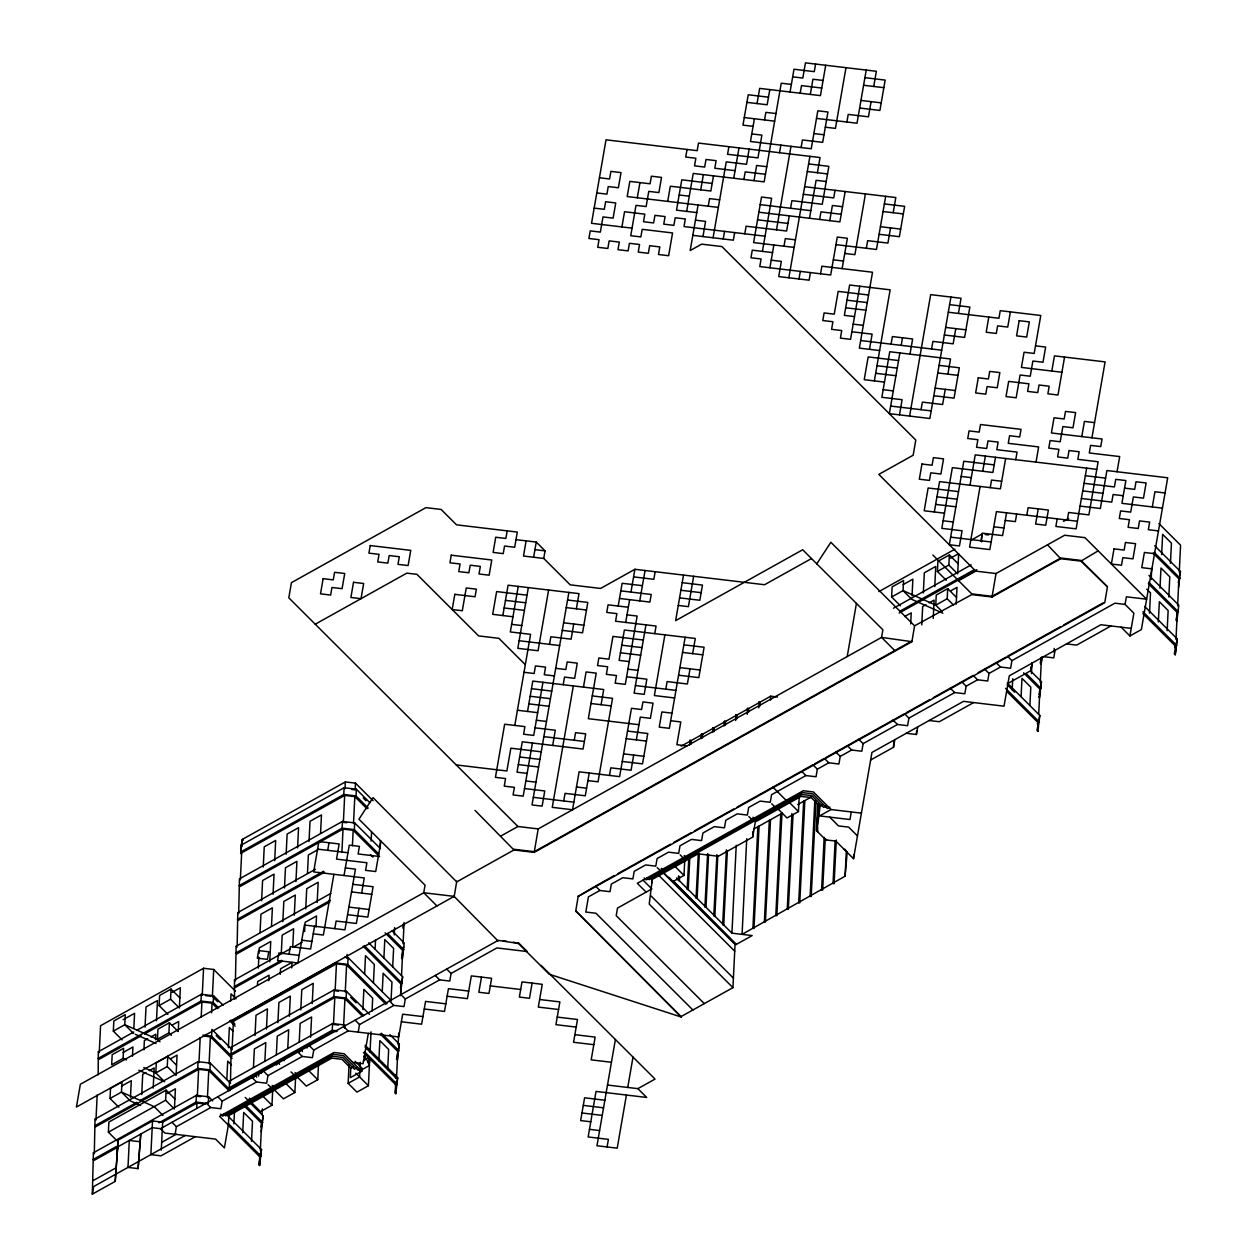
<?xml version="1.0" encoding="UTF-8"?>
<svg xmlns="http://www.w3.org/2000/svg" width="1257" height="1257" viewBox="0 0 1257 1257"><rect width="100%" height="100%" fill="white"/><g stroke="black" fill="none" stroke-linecap="round" stroke-linejoin="round"><path stroke-width="1.5" d="M205.425 1104.007L196.988 1103.002L162.656 1122.155L152.521 1120.961L118.189 1140.115L115.22 1181.376L92.327 1194.15L93.395 1152.81L196.391 1095.35L208.631 1096.811L212.7 1100.865M93.395 1152.81L94.306 1153.722L95.029 1119.123L198.04 1061.662L210.28 1063.123L230.628 1083.424M98.172 1074.814L98.329 1051.763L133.792 1031.981M97.182 1095.02L95.956 1120.05L95.029 1119.123M117.2 1140.963L108.385 1132.164L108.872 1122.061L166.113 1090.133L174.912 1098.932M118.849 1107.276L110.035 1098.477L110.522 1088.373L121.976 1081.994L121.473 1092.097L130.288 1100.896L140.611 1105.484M122.133 1039.9L113.334 1031.117L113.821 1020.998L125.26 1014.619L124.773 1024.722L133.588 1033.521M115.22 1181.376L118.189 1140.115M123.123 1058.41L123.626 1048.307L112.172 1054.686L111.684 1064.789L123.123 1058.41L126.564 1059.934M130.477 1097.22L131.278 1080.674L121.473 1086.158M132.472 1056.179L132.928 1047.002L123.123 1052.47M133.855 1028.006L134.578 1013.315L123.123 1019.694M138.113 1168.617L140.753 1134.081L138.113 1168.617L127.978 1167.407L129.298 1140.46L139.433 1141.67M141.742 1094.501L142.717 1074.295L146.001 1072.472M143.927 1049.799L144.366 1040.607L147.635 1038.785M145.026 1027.142L146.016 1006.92L157.471 1000.541L156.481 1020.747M153.181 1088.122L154.171 1067.916L149.269 1070.65M155.554 1039.743L155.821 1034.228L150.919 1036.962M152.521 1120.961L150.871 1154.633L161.006 1155.843L195.338 1136.689M167.919 1014.368L159.105 1005.569L159.608 995.465L171.046 989.086L179.861 997.885M161.273 1150.186L162.656 1122.155M174.424 1109.035L165.61 1100.236L166.113 1090.133M170.528 1058.787L177.064 1055.142L176.074 1075.348L167.26 1066.564L167.747 1056.446L156.308 1062.841L155.821 1072.944L164.62 1081.743L138.82 1070.273M171.423 1035.391L168.909 1032.877L169.396 1022.774L157.958 1029.153L157.455 1039.256L159.985 1041.77M172.178 992.339L180.348 987.766L179.374 1007.988L170.559 999.189L171.046 989.086M174.503 1107.354L175.414 1088.829L167.244 1093.386M178.258 1030.646L178.714 1021.454L172.162 1025.099M158.916 1122.815L196.076 1102.09L196.391 1095.35M140.297 1100.425L197.71 1068.403L198.04 1061.662M97.999 1058.488L201.01 1001.043L201.34 994.303L213.58 995.764L223.07 1005.223M196.721 1108.517L196.988 1103.002M229.104 1090.825L208.756 1070.524L198.637 1069.33L197.318 1096.277L200.696 1096.67M198.967 1062.589L200.193 1037.559M201.183 1017.353L201.921 1001.955L212.056 1003.165L217.477 1008.57M202.251 995.214L203.571 968.267L213.706 969.477L235.405 991.129M207.452 1097.471L208.756 1070.524M209.086 1063.783L210.406 1036.836L203.665 1036.035M211.585 1012.781L212.056 1003.165M213.706 969.477L212.386 996.424L217.807 1001.829M208.301 1103.552L208.631 1096.811M230.298 1090.165L209.95 1069.864L210.28 1063.123M231.948 1056.477L211.6 1036.177L211.93 1029.436L232.262 1049.736M218.671 1007.91L213.25 1002.489L213.58 995.764M226.81 1079.543L227.706 1061.175L231.477 1064.946M228.365 1047.694L229.355 1027.488L233.126 1031.259M230.644 1001.153L231.005 993.8L236.033 998.828M336.53 1031.604L333.152 1031.196L230.141 1088.656L229.23 1087.745L229.56 1081.004L332.571 1023.544L344.811 1025.005L344.638 1028.367M229.56 1081.004L230.471 1081.916L231.209 1047.317L334.205 989.856L346.445 991.317L369.495 1014.32M234.525 999.142L234.493 979.941L290.226 948.862M234.493 979.941L235.42 980.869L236.143 946.254L330.717 893.507M237.164 945.248L237.793 912.582L315.476 869.247M237.793 912.582L238.704 913.493L239.443 878.894L342.454 821.434L354.694 822.895L380.447 848.601M369.888 802.736L356.344 789.207L344.104 787.746L241.093 845.207L240.684 853.707L242.334 839.393L345.345 781.933L355.48 783.127L373.093 800.725M681.388 1017.07L575.675 910.838L681.388 1017.07L549.262 974.238L518.418 943.457L498.196 940.346L160.55 1128.676L164.95 1133.076L215.591 1139.109L224.406 1147.892L228.365 1125.125L228.821 1115.603L331.832 1058.143L341.967 1059.352L350.782 1068.151L350.31 1077.673L361.765 1071.294L361.906 1068.104L355.134 1061.348M387.093 1003.605L347.765 964.37L335.525 962.909L232.514 1020.37L233.441 1021.281L232.121 1048.228L231.209 1047.317M240.354 879.806L241.674 852.859L240.763 851.947L343.774 794.487L356.014 795.948L368.207 808.125M233.881 1123.868L234.509 1110.999M242.695 1132.651L243.685 1112.445L252.5 1121.244L251.51 1141.45M253.458 1067.319L254.354 1048.935L265.793 1042.556L264.897 1060.924M255.014 1035.469L256.004 1015.247L267.442 1008.868L266.453 1029.074M257.465 985.237L257.654 981.576L269.092 975.181L268.825 980.696M258.314 968.094L258.848 957.064M259.021 953.403L259.288 947.888L270.742 941.493L269.752 961.715M260.042 932.568L260.937 914.2L272.392 907.821L271.496 926.189M261.597 900.719L262.587 880.513L274.042 874.134L273.052 894.34M263.247 867.047L264.237 846.825L275.676 840.446L274.702 860.652M258.596 1076.055L258.753 1072.692M227.611 1115.76L261.519 1149.574L258.675 1164.579L259.602 1165.49L259.665 1154.036M260.325 1150.249L261.645 1123.302L244.015 1105.704M262.069 1114.629L262.352 1108.863M259.602 1165.49L261.519 1149.574M261.236 1131.803L263.169 1115.902L249.609 1102.373M251.714 1102.829L260.529 1111.628L271.968 1105.249L272.69 1090.542M276.351 1054.544L277.247 1036.177L288.686 1029.782L287.79 1048.165M277.907 1022.695L278.897 1002.489L290.336 996.094L289.346 1016.316M280.264 974.316L280.531 968.801L291.985 962.422L291.718 967.921M281.285 953.482L282.181 935.114L293.635 928.734L292.74 947.102M282.841 921.648L283.831 901.426L295.285 895.047L294.295 915.253M284.491 887.961L285.48 867.739L296.919 861.359L295.945 881.566M286.14 854.273L287.13 834.067L298.569 827.672L297.579 847.894M274.607 1090.07L283.422 1098.854L294.861 1092.474L295.584 1077.783M299.229 1041.77L300.14 1023.402L311.579 1017.023L310.589 1037.229M300.8 1009.921L301.774 989.715L313.229 983.335L312.239 1003.542M304.634 931.531L305.074 922.339L316.528 915.96L315.978 926.99M305.734 908.874L306.724 888.668L318.162 882.273L317.188 902.495M307.478 873.348L308.374 854.98L318.178 849.512M309.033 841.499L310.023 821.292L321.462 814.913L320.566 833.281M297.5 1077.296L306.315 1086.095L317.754 1079.7L318.477 1065.009M229.23 1087.745L332.241 1030.284L332.571 1023.544M230.879 1054.057L333.875 996.597L334.205 989.856M239.113 885.635L342.124 828.174L342.454 821.434M343.774 794.487L344.104 787.746M362.55 1016.3L344.937 998.718L334.802 997.508L333.482 1024.455L338.542 1025.068M385.899 1004.264L346.571 965.03L336.452 963.82L335.132 990.767L338.51 991.176M341.904 852.183L343.035 829.086L353.17 830.296L379.598 856.677M367.013 808.785L354.82 796.608L344.685 795.398L343.365 822.345L346.743 822.754M345.015 788.673L345.345 781.933M343.617 1025.665L344.937 998.718M345.266 991.977L346.571 965.03M346.901 958.29L347.089 954.44M352.416 845.694L353.17 830.296M353.5 823.555L354.82 796.608M355.48 783.127L355.15 789.867L351.771 789.475M363.744 1015.64L346.115 998.058L346.445 991.317M347.765 964.37L348.095 957.63L344.607 957.221M378.766 853.99L354.364 829.62L354.694 822.895M356.014 795.948L356.344 789.207M369.715 1058.787L368.411 1085.734L356.957 1092.113L348.142 1083.33L349.037 1064.946M359.879 1071.168L359.596 1076.935L348.142 1083.33M360.068 1067.319L360.303 1062.244M362.88 1009.575L363.87 989.353L372.685 998.152L372.056 1011.021M364.624 974.049L365.52 955.681L374.335 964.465L373.439 982.848M371.129 841.153L371.569 831.961M365.143 1057.766L365.316 1054.387M370.045 1052.046L371.035 1031.84M375.089 949.161L375.529 939.969M380.023 848.098L380.384 840.76M378.86 1060.845L379.85 1040.639L388.664 1049.422L387.675 1069.644M382.254 991.632L383.149 973.264L391.964 982.063L391.068 1000.431M383.904 957.96L384.799 939.576L393.614 948.375L392.703 966.743M394.274 934.894L394.619 927.556M395.358 1082.183L395.766 1093.684L394.839 1092.757L396.159 1085.168L363.43 1052.502M395.546 1078.333L395.735 1074.468M402.9 928.185L403.088 924.335L404 925.246M380.18 1033.898L397.809 1051.481L396.489 1078.427L365.017 1047.018M398.139 1044.756L398.705 1033.207M400.543 995.67L401.109 984.121L363.132 946.238M401.533 975.463L402.743 950.433L385.129 932.835M403.073 943.693L404.11 922.528M395.766 1093.684L397.683 1077.768L365.143 1045.29M397.809 1051.481L396.489 1059.07L397.416 1059.997L399.333 1044.08L389.843 1034.621M400.7 992.621L402.617 976.72L368.725 942.891M401.439 958.023L402.35 958.934L404.267 943.033L392.074 930.856M498.149 941.053L454.123 896.367L423.735 892.753L80.369 1084.272L76.426 1107.04L454.123 896.367M436.949 905.951L423.735 892.753L425.055 885.164L358.952 819.203L373.03 797.629L456.715 881.895L513.956 849.968L534.209 852.387L911.906 641.698L914.577 625.829L830.861 542.27L816.783 563.827M513.956 849.968L475.036 810.404M518.418 943.457L513.375 942.153M534.209 852.387L538.185 828.913L881.566 637.393L911.906 641.698M593.917 886.955L578.267 896.351L1104.762 602.684L1107.433 586.799L1080.989 560.418L1060.735 558.014L992.072 596.305L971.802 593.901L932.867 555.028M1131.237 628.374L1100.849 624.745L1009.292 675.826L1004.029 706.183L963.506 701.359L871.949 752.44L853.519 858.688L835.889 841.106L825.755 839.896L816.94 831.097L820.051 806.397L811.236 797.598L801.102 796.388L755.316 821.937L752.692 837.115L718.344 856.268L698.091 853.849L652.304 879.381L649.209 904.097L732.941 987.641L681.435 1016.379M678.623 875.846L678.293 880.544L679.361 880.67L679.55 876.773M689.637 745.008L689.967 740.31L691.036 740.436L690.847 744.348M663.759 873.002L672.574 881.801L684.012 875.406L684.735 860.715M688.836 857.368L687.17 889.406L688.239 889.532L689.763 858.295M701.265 738.613L701.579 734.057L702.632 734.182L702.459 737.938M701.39 737.812L701.579 734.057M698.373 852.56L696.048 898.252L697.101 898.394L699.301 853.472M712.703 732.312L713.018 727.677L714.086 727.803L713.897 731.637M707.628 853.597L704.91 907.114L705.978 907.24L708.555 854.524M716.883 854.65L713.787 915.976L714.856 916.102L717.81 855.577M724.142 725.918L724.472 721.282L725.525 721.408L725.336 725.258M726.436 849.842L722.665 924.822L723.733 924.948L727.363 850.753M735.644 720.544L735.911 714.903L736.979 715.029L736.791 718.784M668.96 877.355L736.209 944.478L752.173 935.569L731.935 933.165L736.241 845.301M732.941 987.641L735.046 944.431L663.68 873.206M747.271 714.259L747.554 708.414L748.622 708.539L748.434 712.436M736.209 944.478L673.108 880.764M746.737 838.702L742.07 934.36L845.097 876.192L847.234 851.696M758.804 707.832L759.087 701.972L760.139 702.097L759.951 706.01M752.692 837.115L752.974 831.333M770.525 700.055L770.714 696.205L777.47 697.007M791.926 813.483L787.243 909.157L788.312 909.282L793.026 814.772M778.209 809.162L787.023 817.961L798.462 811.566L799.185 796.875M814.819 800.725L810.137 896.398L811.189 896.524L815.919 802.013M817.71 803.663L816.39 830.547L817.663 830.704L817.49 831.647L817.678 827.813M816.94 831.097L818.26 804.229M818.323 817.254L818.983 803.82M824.168 837.288L821.591 890.003L822.644 890.129L825.268 838.576M835.135 840.666L833.03 883.624L834.224 882.964M834.082 883.75L836.329 840.006M845.097 876.192L846.322 850.989M853.519 858.688L853.707 854.854M900.436 605.78L891.622 596.981L892.124 586.878L903.563 580.498L903.076 590.601L911.875 599.4L942.844 613.165M870.63 760.029L893.523 747.255L893.806 741.489M910.681 623.896L911.231 612.866L904.679 616.511M912.063 595.724L912.865 579.178L903.06 584.662M914.577 625.829L971.771 594.608L992.024 597.012L1060.704 558.705L1080.957 561.125L1107.433 586.799M906.281 733.287L916.416 734.481L916.589 730.71M921.774 624.855L922.669 606.487L925.938 604.664M923.329 593.005L924.319 572.799L935.758 566.42L934.768 586.626M933.213 618.475L934.108 600.108L929.206 602.841M946.222 580.247L937.408 571.448L937.895 561.345L949.349 554.966L958.164 563.749M953.497 605.026L947.197 598.756L947.699 588.637L936.245 595.032L935.758 605.136L942.059 611.421M950.481 558.202L958.651 553.646L957.661 573.852L948.846 565.069L949.349 554.966M956.184 604.177L957.001 587.333L950.465 590.979M981.497 541.846L981.874 534.146L971.74 539.787M992.024 597.012L996.015 573.538L1064.679 535.246L1084.948 537.65L1146.635 599.212L1126.382 596.808L1125.062 604.397L1133.877 613.196L1129.917 635.963L1121.118 627.164M1012.184 689.732L1012.718 678.717M1021.077 696.692L1021.988 678.324L1030.803 687.123L1029.892 705.491M1007.973 683.415L1030.866 670.641L1031.054 666.791M1031.447 673.642L1031.997 662.612M1007.266 682.975L1039.806 715.453L1036.978 730.443L1037.889 731.37L1038.219 724.629L1037.308 723.718M1038.706 714.196L1039.932 689.166L1023.575 672.841M1040.262 682.441L1041.487 657.411M1037.889 731.37L1039.806 715.453M1038.628 696.771L1039.539 697.682L1041.456 681.765L1030.614 670.939M1054.026 652.226L1054.214 648.439M1060.704 558.705L1047.521 544.815M1080.957 561.125L1098.162 550.849M1149.527 613.133L1150.516 592.911L1146.745 589.14M1151.176 579.446L1151.711 568.415M1158.341 621.916L1159.331 601.71L1168.146 610.509L1167.156 630.715M1159.991 588.229L1160.981 568.023L1169.796 576.822L1168.806 597.028M1161.641 554.557L1162.631 534.335L1171.43 543.134L1170.456 563.34M1142.896 613.573L1175.641 646.255L1174.321 653.844L1175.232 654.756L1177.165 638.839L1144.624 606.377M1175.971 639.514L1177.29 612.568L1148.332 583.672M1177.62 605.827L1178.925 578.88L1153.172 553.174M1179.255 572.139L1180.574 545.192L1158.891 523.54M1175.232 654.756L1177.165 638.839M1177.856 610.666L1175.971 620.157L1176.882 621.068L1178.799 605.167L1148.977 575.392M1178.532 587.38L1180.449 571.479L1154.696 545.774M92.327 1194.15L93.647 1186.561L185.203 1135.48M116.54 1154.429L117.859 1146.84L152.191 1127.686L162.326 1128.896M175.084 1134.285L176.404 1126.696L210.736 1107.543L220.871 1108.737L222.175 1101.148L256.522 1082.01L266.641 1083.204L267.961 1075.615L302.293 1056.461L312.427 1057.671L313.747 1050.082L348.079 1030.929L398.72 1036.962L402.68 1014.195L422.933 1016.599M241.014 846.982L242.334 839.393L243.245 840.304M289.016 954.189L290.336 946.6L310.605 949.004L314.549 926.236M260.985 1127.089L261.645 1123.302M262.21 1121.401L263.169 1115.902M327.716 850.345L329.02 842.756M333.891 874.322L323.363 935.035L313.229 933.825M334.802 928.64L336.122 921.051L356.375 923.471L359.015 908.292M344.025 875.516L349.289 845.16L359.408 846.37L358.104 853.959L378.357 856.363M361.639 893.114L364.279 877.936L313.637 871.902L318.901 841.546L339.154 843.95L336.515 859.128L366.903 862.758L365.598 870.347L375.717 871.541L380.981 841.184M358.214 1032.138L359.533 1024.549L393.865 1005.396L403.984 1006.59L405.304 999.001L439.651 979.863L449.77 981.057L451.09 973.468L496.876 947.935L527.264 951.549L518.45 942.75M368.332 1033.333L363.069 1063.705L352.95 1062.495M401.769 956.121L402.743 950.433M402.994 950.371L403.638 946.694M400.449 987.908L401.109 984.121M401.674 982.22L402.617 976.72M397.746 1053.256L399.333 1044.08M396.096 1086.944L397.683 1077.768M507.184 530.863L505.864 538.452L495.729 537.242L493.105 552.42L503.224 553.63L504.544 546.041L514.679 547.251L517.303 532.072L456.527 524.829L441.113 509.446L425.919 507.639L291.435 582.651L288.796 597.829L517.931 826.493L538.185 828.913M454.091 897.074L456.762 881.188M502.831 615.553L508.095 585.196L579.006 593.634L576.366 608.812M518.23 586.406L510.326 631.941L530.58 634.345L514.789 725.43M526.117 540.856L523.493 556.034L543.747 558.454L570.191 584.835L600.579 588.449L634.911 569.295L764.57 584.725L811.488 558.564M528.349 587.6L517.821 648.329L538.075 650.733L548.618 590.02M533.612 557.244L536.252 542.066L515.998 539.662M543.747 558.454L545.067 550.865L536.252 542.066M481.478 977.082L478.838 992.26L488.973 993.47L491.613 978.292L471.344 975.888L467.4 998.655L447.146 996.235M527.547 711.446L532.811 681.09L603.721 689.527L601.082 704.706M532.418 743.013L523.195 796.137L513.076 794.943L514.38 787.353L504.261 786.144L505.565 778.554L495.447 777.345L504.654 724.221L524.923 726.625L523.603 734.214L533.722 735.424L542.945 682.3M549.529 644.354L550.849 636.765L571.102 639.169L573.726 623.991M621.916 226.92L624.556 211.742L644.81 214.146L643.505 221.735L653.624 222.945L654.944 215.356L665.079 216.565L663.759 224.155L673.878 225.364L675.198 217.775L685.332 218.969L684.012 226.559L765.042 236.206M568.871 592.424L532.01 804.936L542.144 806.146L544.768 790.967L524.515 788.548M637.315 197.773L639.954 182.595M552.671 745.432L555.311 730.238L535.042 727.834M563.199 684.704L564.519 677.114L574.653 678.324L577.277 663.146L567.158 661.936L565.839 669.525L555.704 668.331M573.333 685.913L552.263 807.355L572.532 809.759L579.116 771.814L619.622 776.637L631.47 708.32L641.604 709.529L642.924 701.94L653.043 703.15L650.419 718.328L640.284 717.118L636.341 739.886M532.12 983.115L529.496 998.294L519.361 997.084L522.001 981.906L542.254 984.325L538.31 1007.093L558.564 1009.497M563.717 800.96L565.037 793.371L585.291 795.791L589.234 773.024M574.245 740.247L575.565 732.658L585.699 733.868L583.059 749.046L522.284 741.803L517.02 772.175L527.154 773.369M583.468 687.123L586.092 671.945L596.227 673.139L588.323 718.69L638.965 724.708M667.703 201.387L670.342 186.209L710.849 191.033L713.489 175.839M687.045 149.457L685.725 157.046L695.859 158.256L694.54 165.845L704.674 167.055L705.994 159.466L716.113 160.66L714.809 168.249L735.062 170.669M618.193 606.047L622.152 583.279L642.406 585.683M686.652 211.38L693.236 173.435L764.13 181.872L781.241 83.213L791.376 84.408M575.643 911.529L578.314 895.66M625.687 622.435L629.647 599.668M630.967 592.063L634.911 569.295M698.091 205.001L690.187 250.536L701.642 244.157L721.895 246.561L915.787 440.06L913.148 455.238L878.816 474.392L975.762 571.134L996.015 573.538M700.73 189.823L703.354 174.644M609.504 775.428L610.808 767.838L631.077 770.242L633.701 755.064M639.766 600.862L645.045 570.505M702.962 236.567L705.586 221.389L695.467 220.179M708.225 206.211L709.545 198.622L719.664 199.816M645.957 624.839L634.109 693.141L644.228 694.351L646.868 679.173L626.615 676.769M655.164 571.715L653.844 579.304L633.591 576.884M713.08 237.762L726.247 161.87L746.501 164.29L749.141 149.112M728.887 146.692L727.567 154.281L757.955 157.895L761.899 135.127L751.78 133.918M654.771 633.638L656.075 626.049L615.569 621.225L616.888 613.636L606.754 612.426L608.074 604.837L628.327 607.257M723.215 238.971L724.535 231.382M733.742 178.258L739.006 147.902M664.89 634.848L654.363 695.561L674.616 697.965M734.654 232.592L733.35 240.181L692.827 235.358M743.877 179.468L745.197 171.879L765.45 174.283M754.404 118.739L750.46 141.507L811.236 148.75L817.82 110.805L827.939 111.999L822.675 142.355L802.422 139.951L801.102 147.54M757.044 103.561L759.668 88.383L820.444 95.626L825.708 65.254M683.525 575.093L675.638 620.628L802.673 549.765L882.87 629.788L881.566 637.393L894.78 650.576M665.817 689.166L667.121 681.577L687.39 683.997L690.014 668.818M744.788 233.802L746.108 226.213L786.631 231.021L789.255 215.843M754.011 180.662L756.635 165.484L766.77 166.694M764.539 119.949L765.859 112.36L775.978 113.57M769.803 89.593L767.163 104.771L746.909 102.367M693.66 576.287L688.396 606.644L678.261 605.45M615.396 1039.508L596.965 1145.756L617.218 1148.16L626.426 1095.036M685.159 637.252L669.352 728.322L659.234 727.127L661.858 711.949L671.992 713.143M651.645 883.184L652.304 879.381M607.084 1146.965L608.404 1139.376L588.15 1136.957L596.038 1091.422L646.695 1097.455L637.88 1088.656L607.492 1085.042M692.654 653.64L695.278 638.462L624.383 630.024L619.12 660.381L629.238 661.575M762.418 251.384L771.625 198.26L761.506 197.05L753.603 242.585L794.125 247.409M779.529 152.726L780.848 145.136M790.056 91.997L794 69.229L814.269 71.649L815.589 64.06M627.746 1087.446L633.009 1057.09M769.913 267.772L773.856 245.005M776.496 229.827L790.967 146.331M800.19 93.207L801.51 85.617L821.764 88.037M689.842 741.111L689.967 740.31M783.991 246.199L785.311 238.61L795.43 239.82M790.574 208.253L791.894 200.664L822.282 204.278L828.85 166.333L808.597 163.929M810.309 94.416L812.949 79.238L823.084 80.448M788.862 277.766L809.917 156.339M712.892 728.463L713.018 727.677M798.981 278.975L800.3 271.386M809.508 218.262L816.092 180.317L826.226 181.511M817.411 172.728L820.051 157.549L698.499 143.078L697.179 150.667L606.015 139.81L591.528 223.306L632.051 228.13M724.331 722.084L724.472 721.282M810.435 272.596L809.115 280.185L778.727 276.571L781.351 261.393L771.232 260.183M819.643 219.472L820.962 211.867L841.216 214.287M845.977 67.674L835.434 128.387L825.315 127.177M735.785 715.689L735.911 714.903M820.554 273.79L821.874 266.201L872.515 272.235L859.364 348.126L879.617 350.546M829.777 220.666L832.401 205.488L842.536 206.698M835.041 190.31L833.721 197.899L803.333 194.285M846.888 122.008L848.208 114.418L868.461 116.822L871.085 101.644M747.412 709.199L747.554 708.414M845.16 191.52L839.896 221.876L758.867 212.229M866.23 70.078L857.007 123.217L816.5 118.394M758.945 702.773L759.087 701.972M842.127 268.621L847.391 238.264L837.272 237.054L830.688 275L759.778 266.563L761.098 258.973L750.963 257.764L752.283 250.174L772.552 252.594M873.725 86.466L876.365 71.288L805.454 62.85L802.814 78.028L792.696 76.818M865.429 193.924L854.901 254.652L844.767 253.443M859.757 286.203L850.549 339.343L840.414 338.133L841.734 330.544L831.6 329.334L832.92 321.745L822.785 320.535L824.105 312.946L834.239 314.156L838.183 291.388L868.571 295.002M866.34 248.257L867.66 240.668L887.913 243.088L890.553 227.91M885.682 196.343L876.475 249.467L835.952 244.644M869.483 349.336L872.122 334.158L851.853 331.754M893.177 212.716L895.817 197.538L804.653 186.696M874.353 380.902L890.145 289.833L849.622 285.009L844.358 315.366L854.493 316.56M1125.062 604.397L1114.928 603.187L1011.916 660.648L1010.612 668.237L1000.478 667.027L989.023 673.422L987.719 681.011L977.585 679.801L966.146 686.181L964.826 693.77L954.692 692.56L908.905 718.108L907.601 725.698L897.467 724.488L863.135 743.641L861.815 751.23L851.68 750.02L840.242 756.415L838.922 764.005L828.787 762.795L817.349 769.174L816.029 776.763L805.894 775.569L771.562 794.707L770.242 802.296L760.124 801.102L748.669 807.481L747.365 815.07L737.231 813.86L725.776 820.255L724.472 827.844L714.337 826.635L702.899 833.014L701.579 840.603L691.444 839.409L680.006 845.788L678.686 853.377L668.551 852.167L657.112 858.562L655.793 866.152L645.658 864.942L634.219 871.321L632.899 878.91L622.781 877.716L611.326 884.095L610.006 891.684L599.888 890.475L588.433 896.854L585.809 912.048L595.928 913.242L692.874 1009.984M891.056 344.151L892.376 336.562L912.629 338.981L910.005 354.16M847.218 656.531L856.441 603.407M899.871 352.95L889.343 413.663L929.866 418.487L950.921 297.061M901.19 345.361L902.51 337.772M899.478 414.873L902.102 399.695L881.848 397.291L889.752 351.74L950.528 358.983L947.888 374.162M826.305 840.446L826.477 839.503L825.205 839.346M909.597 416.083L930.667 294.641L961.055 298.27L958.415 313.449M851.288 811.943L849.968 819.533L819.58 815.919L831.018 809.539L861.406 813.153M921.051 409.703L922.371 402.114L942.624 404.518L945.248 389.34M931.578 348.975L932.898 341.385L953.152 343.805L955.791 328.627M845.254 850.439L845.411 849.496L844.154 849.339M893.523 747.255L894.827 739.666M934.328 511.976L939.592 481.62L1000.368 488.847L1005.631 458.491M916.416 734.481L917.72 726.892M988.803 317.063L986.179 332.241L996.298 333.451L997.618 325.862L1007.753 327.056L1010.377 311.877M969.98 485.233L975.243 454.877L1096.795 469.348M980.099 486.443L969.571 547.156L989.84 549.576L996.408 511.615L1077.453 521.262M982.738 471.265L985.378 456.087M981.026 540.777L982.33 533.188L1002.599 535.592L1006.543 512.825M990.233 487.653L991.553 480.064L1001.688 481.258M995.497 457.281L992.873 472.475L952.35 467.651L941.823 528.364L962.076 530.768L959.452 545.947L949.318 544.752L963.789 461.256L994.177 464.886M1015.766 459.701L1017.07 452.111L996.817 449.692L998.137 442.103L988.002 440.908L986.682 448.498L976.563 447.288L977.867 439.699L967.749 438.489L969.068 430.9L979.187 432.109L980.507 424.52L1021.03 429.344L1019.71 436.933L1009.575 435.723L1008.255 443.312L1038.643 446.926L1036.019 462.105M1016.677 514.034L1015.357 521.624L1005.223 520.414M1026.796 515.244L1028.116 507.655L1048.369 510.059L1045.745 525.237L1035.611 524.028L1038.251 508.849M1051.81 371.035L1054.45 355.857L1105.092 361.89L1091.924 437.782M1064.569 357.067L1057.985 395.012L1047.867 393.802L1049.186 386.213L1039.052 385.003L1037.732 392.593L1027.598 391.398L1028.917 383.809L1008.664 381.39L1006.024 396.568L1016.159 397.778L1020.103 375.01L1030.237 376.22L1032.877 361.042L1042.996 362.236L1045.635 347.058L1035.501 345.848M1030.866 670.641L1032.186 663.052M1057.184 518.858L1055.88 526.447L1076.133 528.851L1086.661 468.138M1041.252 657.38L1040.262 663.083L1041.189 663.995L1042.462 656.657M1067.319 520.052L1068.639 512.463L1088.892 514.883L1098.115 461.759L1077.846 459.339L1079.166 451.75L1069.031 450.54L1067.727 458.129L1057.593 456.935L1058.913 449.346L1048.778 448.136L1050.098 440.547L1060.217 441.757L1062.856 426.579L1072.991 427.773L1075.615 412.595L1065.496 411.4L1064.176 418.99L1054.042 417.78L1051.418 432.958L1102.059 438.992L1100.739 446.581L1090.605 445.371L1089.3 452.96L1119.688 456.574L1117.049 471.752M1081.806 436.572L1084.43 421.394L1094.564 422.603M1038.958 694.87L1039.932 689.166M1040.183 689.103L1041.456 681.765M1055.079 650.293L1053.759 657.882L1043.624 656.673M1152.308 506.932L1154.932 491.754L1165.066 492.964M1178.28 582.667L1178.925 578.88M1179.82 575.14L1180.449 571.479M1175.311 643.301L1174.651 647.104L1175.562 648.015M253.553 1077.783L254.935 1074.829L256.679 1077.123M261.189 1073.525L262.572 1070.571M276.446 1065.009L277.828 1062.055L279.573 1064.365M284.082 1060.751L285.465 1057.797M299.339 1052.235L300.722 1049.281L302.466 1051.59M306.975 1047.977L308.358 1045.023M315.24 624.21L406.797 573.145L416.931 574.339L478.618 635.916L498.872 638.32L525.316 664.702M241.674 852.859L344.685 795.398M240.024 886.546L343.035 829.086M237.463 919.307L323.583 871.274M238.374 920.234L324.51 872.185M203.571 968.267L100.56 1025.728L99.256 1052.675L98.329 1051.763M878.863 591.607L954.849 549.215M235.813 952.995L330.387 900.248M236.74 953.922L329.931 901.929M113.334 1031.117L124.773 1024.722L157.455 1039.256L168.909 1032.877M159.105 1005.569L170.559 999.189M891.622 596.981L903.076 590.601L935.758 605.136L947.197 598.756M937.408 571.448L948.846 565.069M137.17 1030.096L201.34 994.303M893.507 608.215L971.19 564.88M293.604 946.977L302.041 942.263M899.933 611.185L974.238 569.735M98.926 1059.415L141.13 1035.862M144.508 1033.977L201.921 1001.955M899.164 613.039L976.846 569.72M1063.532 521.356L1068.607 518.528M500.757 836.078L517.931 826.493M958.588 580.703L975.762 571.134M234.163 986.682L281.458 960.317M235.09 987.593L282.369 961.228M681.215 746.139L770.714 696.205M911.953 641.007L534.241 851.68L513.987 849.276M233.441 1021.281L336.452 963.82M110.035 1098.477L121.473 1092.097L154.171 1106.631L162.986 1115.43M167.26 1066.564L155.821 1072.944L143.769 1067.586M94.699 1125.863L136.919 1102.31M95.626 1126.775L198.637 1069.33M231.791 1054.969L334.802 997.508M108.385 1132.164L165.61 1100.236M93.065 1159.551L116.697 1146.368M93.976 1160.462L116.87 1147.704M614.233 875.61L595.472 886.075L599.888 890.475M617.658 873.709L670.531 844.217M673.941 842.316L691.004 832.794M694.414 830.893L733.648 809.005M737.058 807.104L801.495 771.17L805.894 775.569M803.129 770.258L812.933 764.775L817.349 769.174M814.583 763.863L824.388 758.395L828.787 762.795M826.022 757.484L904.506 713.709L908.905 718.108M906.203 712.766L929.944 699.52M933.338 697.635L973.185 675.402L977.585 679.801M978.087 672.668L1005.883 657.16M1060.421 626.74L1007.517 656.248L1011.916 660.648M1063.846 624.839L1103.096 602.936M92.987 1180.669L115.88 1167.91M161.666 1142.377L176.373 1134.16M973.641 702.569L939.293 721.722L929.174 720.512M1110.984 625.955L1076.652 645.108L1066.517 643.898M753.776 829.07L782.483 813.059M797.692 804.574L811.189 797.032M363.352 1061.049L368.254 1057.326L369.558 1062.149L368.002 1062.369M350.782 1068.151L353.327 1066.722M820.051 806.397L822.581 804.967M1129.917 635.963L1141.372 629.568L1167.69 477.786L1106.914 470.542L1100.346 508.504L1080.077 506.084M356.988 1067.774L354.443 1069.188L342.69 1057.467L332.555 1056.257L225.726 1115.839L223.777 1113.891M826.242 806.02L823.712 807.434L811.959 795.712L801.825 794.503L649.225 879.633L647.261 877.669M360.633 1068.827L358.104 1070.241L343.412 1055.581L333.278 1054.372L222.646 1116.09L220.682 1114.142M829.903 807.073L827.357 808.487L812.682 793.827L802.547 792.617L646.129 879.869L644.165 877.92M359.581 1070.995L369.385 1065.527L366.62 1059.227L363.682 1056.289M735.046 944.431L736.241 943.771M637.88 1088.656L655.054 1079.072L541.154 965.423M864.91 77.667L885.164 80.087L879.9 110.443L859.647 108.023M863.59 85.256L883.86 87.676M860.966 100.434L881.22 102.854M768.483 97.182L748.229 94.778L742.966 125.134L753.084 126.329M744.27 117.545L774.658 121.159M813.86 133.572L823.995 134.766M807.277 171.518L827.546 173.922M712.169 183.443L681.781 179.814L676.517 210.17L696.771 212.59M884.362 203.933L904.631 206.337L899.368 236.693L879.099 234.289M599.432 177.771L609.566 178.965L610.886 171.376L621.005 172.586L618.381 187.764L608.247 186.555L606.927 194.144L596.808 192.95M883.058 211.522L903.312 213.926M679.157 194.992L689.276 196.202M760.186 204.64L810.828 210.673M718.344 207.405L627.196 196.563L629.82 181.385L650.073 183.789L651.393 176.2L661.528 177.41L658.888 192.588L648.769 191.378L646.129 206.557L635.995 205.362L630.731 235.719L640.866 236.913L642.186 229.324L672.574 232.954L668.614 255.721L658.495 254.511L659.799 246.922L649.68 245.712L648.361 253.301L638.226 252.107L639.546 244.502L629.427 243.308L628.107 250.897L617.973 249.687L619.292 242.098L609.158 240.888L607.838 248.477L597.719 247.283L599.039 239.694L588.904 238.484L590.224 230.895L600.343 232.105L602.983 216.927L613.117 218.121L615.741 202.943L605.607 201.733L604.303 209.322L594.168 208.128M880.419 226.7L900.672 229.104M757.547 219.818L787.935 223.432M833.312 259.822L843.447 261.032M949.601 304.65L969.87 307.054L964.606 337.41L944.337 335.006M846.998 300.187L867.251 302.591M948.297 312.239L998.938 318.257L1000.258 310.668L1040.765 315.491L1034.181 353.437L1024.062 352.243L1021.422 367.421L1061.945 372.245M845.678 307.776L865.932 310.18M945.657 327.417L965.91 329.821M853.173 324.165L863.308 325.359M860.668 340.537L941.713 350.184M898.551 360.539L868.163 356.925L864.219 379.693L884.472 382.112M939.073 365.363L959.327 367.782L954.063 398.139L933.81 395.719M876.977 365.724L897.247 368.128M937.753 372.952L958.023 375.372M875.673 373.313L895.927 375.717M935.129 388.13L955.383 390.55M883.168 389.701L893.287 390.896M890.663 406.074L931.17 410.898M1085.341 475.727L1105.61 478.131M1084.037 483.317L1114.425 486.93L1115.729 479.341L1125.863 480.551L1121.92 503.319L1162.426 508.142M1124.544 488.14L1134.678 489.35L1135.998 481.761L1146.117 482.955L1143.493 498.133L1133.358 496.939L1130.734 512.118L1120.6 510.908L1119.28 518.497L1129.414 519.707L1128.095 527.296L1138.229 528.49L1139.533 520.901L1149.668 522.111L1148.348 529.7L1158.483 530.91M961.165 476.434L971.3 477.644M1082.717 490.906L1102.97 493.31M1123.224 495.729L1113.105 494.52L1111.785 502.109L1081.397 498.495M958.525 491.613L928.137 487.999L924.194 510.766L944.447 513.186M936.952 496.798L957.221 499.218M935.632 504.387L955.901 506.807M943.143 520.775L953.262 521.985M993.784 526.793L1003.919 528.003M1154.539 553.677L1144.404 552.467L1141.765 567.645L1151.899 568.855M985.252 534.539L988.631 534.948M950.638 537.163L991.144 541.987M534.932 549.655L545.067 550.865M682.205 582.682L702.474 585.086L699.835 600.265L679.581 597.861M680.901 590.271L701.155 592.675M620.832 590.869L651.22 594.482L649.9 602.072L619.512 598.458M527.029 595.19L496.641 591.576L492.697 614.343L512.95 616.763M567.551 600.013L587.805 602.433L582.541 632.79L562.288 630.37M505.455 600.375L525.725 602.779M566.231 607.602L586.5 610.022M627.007 614.846L637.142 616.04L625.295 684.358L615.16 683.148L616.48 675.559L606.345 674.349L607.665 666.76L597.546 665.55L598.851 657.961L608.985 659.171L612.929 636.403L643.317 640.017M504.151 607.964L524.405 610.368M563.607 622.781L583.861 625.2M511.646 624.352L521.765 625.546M683.839 644.841L704.093 647.245L698.829 677.617L678.576 675.198M621.744 645.202L641.997 647.606M682.52 652.43L702.773 654.834M519.141 640.74L559.648 645.548M620.424 652.792L640.693 655.196M679.896 667.608L700.149 670.028M627.919 669.18L638.053 670.374M523.996 672.291L534.131 673.501L535.451 665.911L545.569 667.121L544.265 674.71L554.384 675.92M635.429 685.552L675.936 690.376M531.491 688.679L551.76 691.099M592.267 695.907L612.536 698.326L598.049 781.807L587.93 780.613M530.187 696.268L550.44 698.688M590.963 703.511L611.216 705.915M528.867 703.857L549.12 706.277M670.672 720.732L680.807 721.942L676.847 744.71L686.982 745.92M517.413 710.252L537.682 712.656M536.362 720.245L546.496 721.455M627.526 731.087L647.779 733.507L642.516 763.863L622.262 761.459M626.206 738.692L646.459 741.096M543.857 736.633L584.379 741.457M623.582 753.87L643.835 756.274M541.233 751.812L510.845 748.198L506.885 770.965L456.244 764.932M519.644 756.981L539.913 759.401M518.34 764.57L538.593 766.99M525.835 780.958L535.953 782.168M576.476 786.992L586.61 788.202M533.329 797.347L573.852 802.17M342.124 828.174L354.364 829.62M317.581 849.135L347.969 852.749M345.329 867.927L355.464 869.137L344.937 929.85L304.414 925.026L297.83 962.972L277.577 960.568L278.897 952.979L299.15 955.383M352.824 884.315L373.093 886.719L367.83 917.091L347.56 914.672M351.52 891.904L371.773 894.308M348.88 907.083L369.134 909.502M503.256 940.943L506.634 941.352M301.79 940.205L311.909 941.414M490.293 985.881L520.681 989.495M468.72 991.066L448.45 988.646L444.507 1011.414L424.253 1009.01M539.614 999.504L559.884 1001.908L555.924 1024.675L576.193 1027.095M445.826 1003.824L425.573 1001.42L421.614 1024.188L401.36 1021.784M557.244 1017.086L577.497 1019.506L573.553 1042.273L593.807 1044.677M333.875 996.597L346.115 998.058M574.873 1034.684L595.127 1037.088L591.183 1059.855L611.436 1062.275M205.629 995.623L210.705 996.22M201.01 1001.043L213.25 1002.489M332.241 1030.284L337.473 1030.897M202.864 1035.139L211.6 1036.177M604.853 1100.221L584.599 1097.801L580.655 1120.584L590.774 1121.778M583.279 1105.39L603.549 1107.81M581.96 1112.979L602.229 1115.399M197.71 1068.403L209.95 1069.864M589.47 1129.367L599.589 1130.577M196.076 1102.09L206.557 1103.347M135.3 1034.291L155.947 1043.467M1154.366 552.499L1180.119 578.22M1148.647 582.132L1178.469 611.892M1142.927 611.75L1176.835 645.579M947.699 588.637L956.514 597.436M1026.215 673.626L1041.126 688.506M996.063 662.628L1000.478 667.027M1007.14 684.704L1014.698 692.246M1005.584 688.365L1039.476 722.194M984.624 669.023L989.023 673.422M1006.81 691.444L1038.298 722.854M961.731 681.781L966.146 686.181M950.292 688.176L954.692 692.56M893.067 720.088L897.467 724.488M858.72 739.242L863.135 743.641M847.281 745.621L851.68 750.02M835.826 752.016L840.242 756.415M831.018 809.539L813.405 791.941L803.27 790.747L637.315 883.31L646.129 892.109M857.463 835.921L848.648 827.122L838.513 825.928L829.714 817.129M789.663 802.783L798.462 811.566M772.882 787.118L786.096 800.316M771.719 803.773L774.658 806.695M752.896 817.27L754.86 819.218M748.826 816.531L751.765 819.47M684.232 855.577L686.181 857.525M680.147 854.839L683.085 857.777M675.198 866.623L684.012 875.406M676.627 877.967L731.935 933.165M661.339 868.351L663.287 870.3M657.27 867.613L660.192 870.535M657.851 874.463L734.716 951.172M643.034 880.12L651.849 888.919L617.501 908.073L616.197 915.662L704.313 1003.605M651.047 895.942L733.397 978.119M363.273 797.991L365.991 800.693M370.469 854.619L372.983 857.133M446.691 969.068L451.09 973.468M435.236 975.463L439.651 979.863M387.675 933.527L403.937 949.773M364.326 945.563L402.287 983.445M400.904 994.617L405.304 999.001M241.093 845.207L242.004 846.118M348.095 957.63L391.493 1000.933M389.45 1000.996L393.865 1005.396M350.687 997.398L356.108 1002.803M381.374 1033.238L399.003 1050.821M355.118 1020.15L359.533 1024.549M343.68 1026.529L348.079 1030.929M364.813 1052.03L397.353 1084.508M361.765 1071.294L344.135 1053.696L334.001 1052.486L219.551 1116.342L228.365 1125.125M236.143 946.254L237.07 947.181M355.81 1073.164L368.411 1085.734M309.332 1045.683L313.747 1050.082M297.893 1052.062L302.293 1056.461M308.939 1070.917L317.754 1079.7M295.081 1072.645L297.029 1074.594M291.011 1071.907L293.949 1074.829M230.879 1020.087L234.949 1024.141M229.685 1020.747L235.106 1026.168M286.046 1083.675L294.861 1092.474M263.561 1071.215L267.961 1075.615M272.188 1085.404L274.152 1087.368M268.118 1084.681L271.056 1087.604M216.157 1035.517L220.226 1039.57M252.107 1077.61L256.522 1082.01M210.406 1036.836L232.105 1058.488M263.169 1096.45L271.968 1105.249M249.295 1098.178L251.259 1100.126M245.225 1097.44L248.163 1100.378M169.396 1022.774L178.211 1031.557M245.209 1105.044L262.839 1122.627M217.775 1096.764L222.175 1101.148M167.747 1056.446L176.561 1065.245M228.648 1123.837L261.189 1156.314M206.321 1103.143L210.736 1107.543M228.523 1125.565L259.995 1156.99M171.989 1122.297L176.404 1126.696M757.877 826.792L752.912 928.31L753.964 928.436L759.071 826.116L757.877 826.792M769.331 820.397L764.366 921.931L765.419 922.057L770.51 819.737L769.331 820.397M780.77 814.017L775.805 915.552L776.857 915.677L781.964 813.358L780.77 814.017M803.663 801.243L798.698 902.777L799.751 902.903L804.857 800.583L803.663 801.243M258.628 950.575L257.324 958.164L267.442 959.358L268.762 951.769L258.628 950.575M323.128 578.676L320.504 593.854L330.638 595.064L331.942 587.475L342.077 588.669L344.717 573.491L334.582 572.296L333.262 579.886L323.128 578.676M353.516 582.29L350.892 597.468L361.026 598.678L363.65 583.499L353.516 582.29M370.234 545.554L368.914 553.143L379.048 554.337L377.728 561.942L387.863 563.136L389.183 555.547L399.302 556.757L397.982 564.346L408.116 565.556L410.756 550.377L370.234 545.554M451.263 555.185L449.943 562.79L460.078 563.984L458.758 571.574L468.892 572.783L470.212 565.194L480.331 566.404L479.027 573.993L489.146 575.187L491.786 560.009L451.263 555.185M454.814 594.341L452.174 609.519L462.309 610.729L466.253 587.962L476.387 589.172L475.067 596.761L454.814 594.341M921.962 464.037L919.323 479.216L929.457 480.41L930.777 472.821L940.912 474.03L943.536 458.852L933.401 457.642L932.097 465.231L921.962 464.037M978.276 377.776L975.636 392.954L985.771 394.164L987.091 386.575L997.225 387.769L999.849 372.591L989.715 371.396L988.411 378.986L978.276 377.776M1019.191 320.676L1016.567 335.855L1026.686 337.065L1029.326 321.886L1019.191 320.676M1114.016 548.853L1111.377 564.032L1121.511 565.241L1122.831 557.652L1132.966 558.862L1135.59 543.684L1125.455 542.474L1124.151 550.063L1114.016 548.853"/></g></svg>
